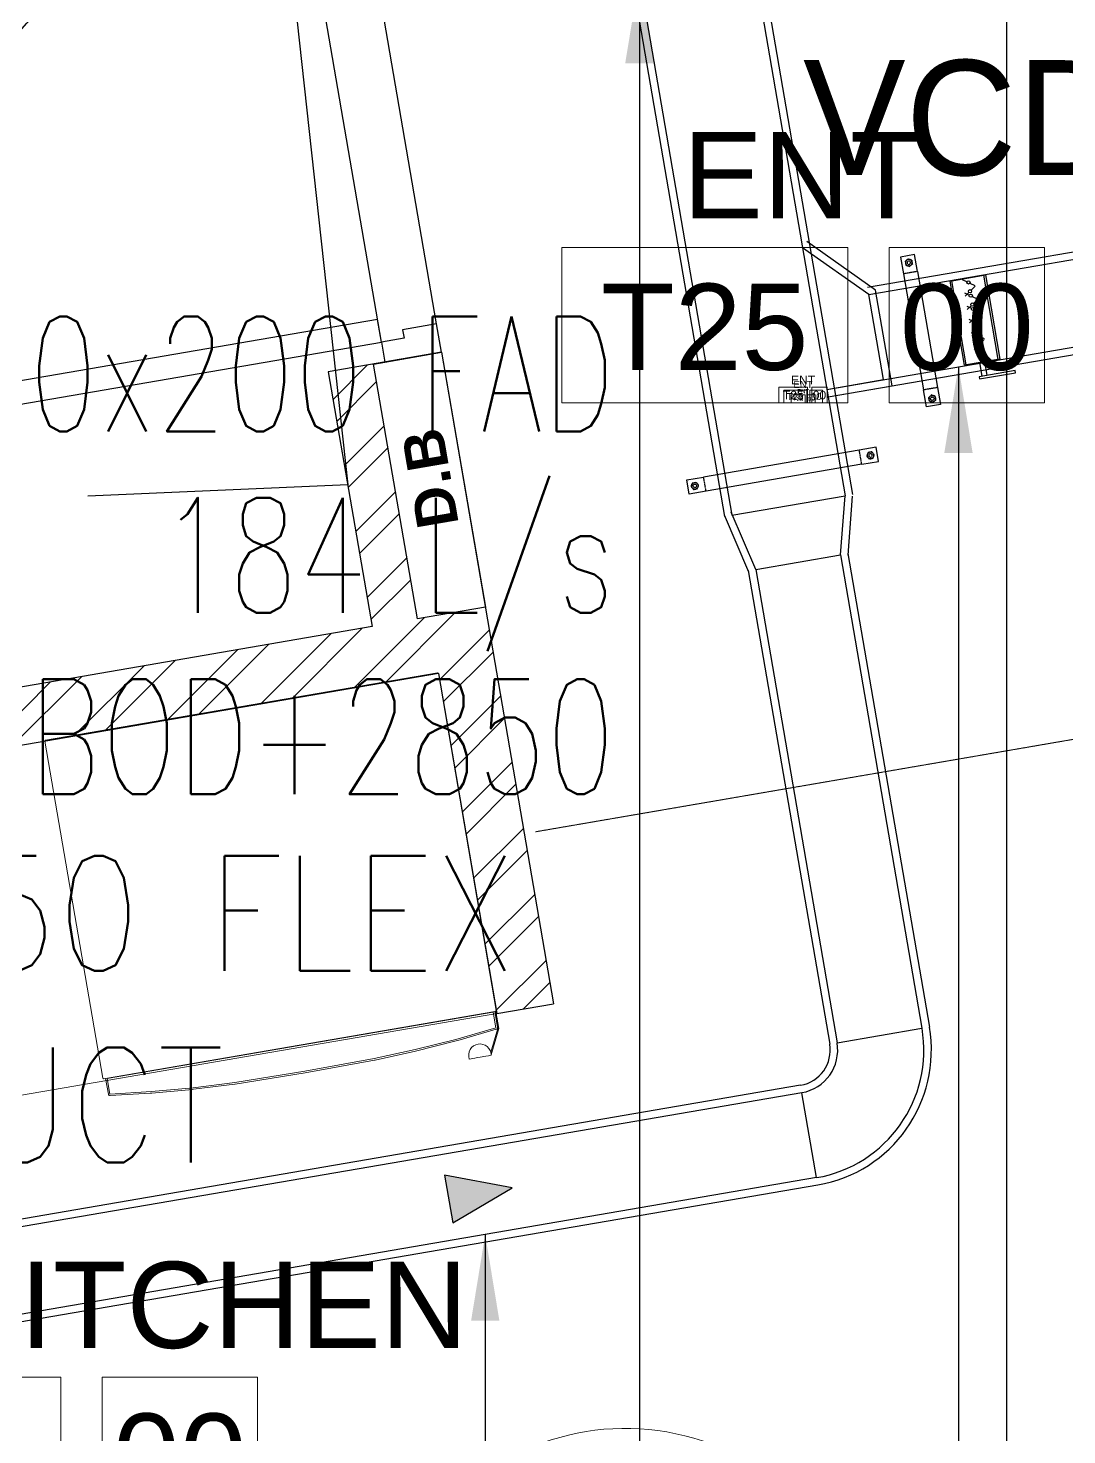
# Model space of a CAD drawing. Header units: millimetres. Extents: x -9226 to 166212, y -13 to 97274.
# Drawn here: x 20418 to 22225, y 16048 to 18496 of the extents above; entities that cross this region are included whole.
import ezdxf
from ezdxf.enums import TextEntityAlignment as Align

# ---------------------------------------------------------------- set-up
doc = ezdxf.new("R2010")
doc.units = ezdxf.units.MM
for name, pattern in [('23491-GN-XR-PLOT LIMIT$0$DASHED', [0.75, 0.5, -0.25]), ('23491-GN-XR-PLOT LIMIT$0$PHANTOM2', [1.25, 0.625, -0.125, 0.125, -0.125, 0.125, -0.125]), ('23491-XR-AR-2ND FLOOR PLAN$0$23491-XR-AR-TYP-FLOOR$0$HIDDEN', [9.525, 6.35, -3.175]), ('HIDDEN', [9.525, 6.35, -3.175])]:
    doc.linetypes.add(name, pattern=pattern)
doc.layers.get('0').update_dxf_attribs({"color": 8})
for name, color, linetype in [('-EAD', 30, 'Continuous'), ('-TEXT', 7, 'Continuous'), ('0-AC TEXT', 7, 'Continuous'), ('1.INS', 8, 'Continuous'), ('1.support 2', 7, 'Continuous'), ('23491-GN-XR-PLOT LIMIT$0$ARCADE', 8, 'Continuous'), ('23491-GN-XR-PLOT LIMIT$0$BUILDING', 8, 'Continuous'), ('23491-GN-XR-PLOT LIMIT$0$PODIUM', 8, 'Continuous'), ('23491-GN-XR-PLOT LIMIT$0$RETAIL', 8, 'Continuous'), ('23491-XR-AR-2ND FLOOR PLAN$0$23491-XR-AR-2ND FLOOR PLAN$0$23491-XR-AR-TYP-FLOOR$0$LLL', 8, 'Continuous'), ('EAD', 30, 'Continuous'), ('ETA-AC-SUPPORT', 25, 'Continuous'), ('FAD', 3, 'Continuous'), ('IZ-AC-VCD', 4, 'Continuous'), ('VCD SHE', 7, 'Continuous')]:
    doc.layers.add(name, color=color, linetype=linetype)
for name, color, linetype, lineweight in [('1.XREF', 8, 'Continuous', 9), ('23491-GN-XR-PLOT LIMIT$0$G-ANNO-TTLB', 8, 'Continuous', 5), ('23491-XR-AR-2ND FLOOR PLAN$0$23491-XR-AR-2ND FLOOR PLAN$0$23491-XR-AR-TYP-FLOOR$0$A-ANNO-TEXT @ 50', 8, 'Continuous', 25), ('23491-XR-AR-2ND FLOOR PLAN$0$23491-XR-AR-2ND FLOOR PLAN$0$23491-XR-AR-TYP-FLOOR$0$A-EQUP-KITN-PLAN', 8, 'Continuous', 9), ('23491-XR-AR-2ND FLOOR PLAN$0$23491-XR-AR-2ND FLOOR PLAN$0$23491-XR-AR-TYP-FLOOR$0$A-Glaz-Sill', 8, 'Continuous', 5), ('23491-XR-AR-2ND FLOOR PLAN$0$23491-XR-AR-2ND FLOOR PLAN$0$23491-XR-AR-TYP-FLOOR$0$Zone-6_30May22$0$TYP$0$2B+G+19+R Typical Floor$0$A-DOOR', 8, 'Continuous', 25), ('23491-XR-AR-2ND FLOOR PLAN$0$23491-XR-AR-2ND FLOOR PLAN$0$A-WALL', 8, 'Continuous', 30), ('23491-XR-AR-2ND FLOOR PLAN$0$23491-XR-AR-TYP-FLOOR$0$A-FLOR-OVHD', 8, '23491-XR-AR-2ND FLOOR PLAN$0$23491-XR-AR-TYP-FLOOR$0$HIDDEN', 15), ('23491-XR-AR-2ND FLOOR PLAN$0$23491-XR-AR-TYP-FLOOR$0$A-FURN-FREE-PLAN', 8, 'Continuous', 5), ('23491-XR-AR-2ND FLOOR PLAN$0$23491-XR-AR-TYP-FLOOR$0$A-WALL-PATT', 8, 'Continuous', 5), ('23491-XR-AR-2ND FLOOR PLAN$0$A-FLOR-IDEN', 8, 'Continuous', 9), ('23491-XR-AR-2ND FLOOR PLAN$0$A-FLOR-IDEN @ 10', 8, 'Continuous', 9), ('23491-XR-AR-2ND FLOOR PLAN$0$A-FLOR-IDEN @ 100', 8, 'Continuous', 9), ('23491-XR-AR-2ND FLOOR PLAN$0$A-FLOR-IDEN @ 5', 8, 'Continuous', 9), ('23491-XR-AR-2ND FLOOR PLAN$0$A-FLOR-IDEN @ 8', 8, 'Continuous', 9), ('23491-XR-AR-2ND FLOOR PLAN$0$A-WALL-CAVI', 8, 'Continuous', 15), ('A-ANNO-DIMS', 8, 'Continuous', 9)]:
    doc.layers.add(name, color=color, linetype=linetype, lineweight=lineweight)
doc.styles.add('23491-XR-AR-2ND FLOOR PLAN$0$23491-XR-AR-2ND FLOOR PLAN$0$23491-XR-AR-TYP-FLOOR$0$SDC-TEXT', font='arial.ttf')
doc.styles.add('23491-XR-AR-2ND FLOOR PLAN$0$SDC-TEXT_4_2', font='arial.ttf')
doc.styles.add('JSE', font='romans.shx', dxfattribs={"width": 0.85})
doc.styles.add('ROMANS', font='isocp.shx', dxfattribs={"width": 0.8})
doc.styles.add('ROMANS100', font='romans.shx', dxfattribs={"width": 0.7, "height": 100})
doc.styles.add('SDC-TEXT-ARB', font='sdc-arb.shx', dxfattribs={"height": 0.5})
doc.dimstyles.new('JSE', dxfattribs={"dimtxt": 50, "dimasz": 150, "dimexe": 0.18, "dimexo": 0.0625, "dimgap": 50, "dimtad": 0, "dimdec": 0, "dimrnd": 5, "dimzin": 0, "dimdsep": 46, "dimtxsty": 'ROMANS', "dimcen": 0.09, "dimclrd": 7, "dimclre": 7, "dimclrt": 7, "dimadec": 0, "dimazin": 0, "dimtfac": 1, "dimtdec": 0, "dimtofl": 0, "dimtmove": 0, "dimatfit": 3, "dimfxl": 1, "dimtolj": 1, "dimtzin": 0, "dimarcsym": 1})

# ---------------------------------------------------------------- blocks, each defined once
blk = doc.blocks.new('23491-XR-AR-2ND FLOOR PLAN$0$23491-XR-AR-TYP-FLOOR$0$DI1')
at = {"color": 8}
for p, q in [((504.6011, 49.2146), (504.582, 49.2425)), ((505.0408, 49.2146), (505.0599, 49.2425)), ((504.9463, 49.1977), (504.6956, 49.1977)), ((504.5844, 48.9881), (504.5946, 49.105)), ((505.0575, 48.9881), (505.0473, 49.105)), ((504.1971, 48.8747), (504.1691, 48.8938)), ((504.4235, 48.8914), (504.3066, 48.8813)), ((505.2184, 48.8914), (505.3353, 48.8813)), ((505.4448, 48.8747), (505.4727, 48.8938)), ((504.214, 48.7802), (504.214, 48.5296)), ((505.4279, 48.7802), (505.4279, 48.5296)), ((504.1971, 48.4351), (504.1691, 48.416)), ((504.4235, 48.4183), (504.3066, 48.4285)), ((505.2184, 48.4183), (505.3353, 48.4285)), ((505.4448, 48.4351), (505.4727, 48.416)), ((504.1971, 48.2938), (504.1691, 48.3129)), ((504.4235, 48.3106), (504.3066, 48.3004)), ((505.2184, 48.3106), (505.3353, 48.3004)), ((505.4448, 48.2938), (505.4727, 48.3129)), ((504.214, 48.1994), (504.214, 47.9487)), ((505.4279, 48.1994), (505.4279, 47.9487)), ((504.1971, 47.8542), (504.1691, 47.8351)), ((505.4448, 47.8542), (505.4727, 47.8351)), ((504.4235, 47.8375), (504.3066, 47.8476)), ((505.2184, 47.8375), (505.3353, 47.8476)), ((504.5844, 47.7649), (504.5946, 47.648)), ((505.0575, 47.7649), (505.0473, 47.648)), ((504.6011, 47.5385), (504.582, 47.5106)), ((504.9463, 47.5554), (504.6956, 47.5554)), ((505.0408, 47.5385), (505.0599, 47.5106))]:
    blk.add_line(p, q, dxfattribs=at)
for points in [[(505.2184, 48.9881), (505.2184, 47.7649), (504.4235, 47.7649), (504.4235, 48.9881)], [(505.1684, 48.9382), (505.1684, 47.8149), (504.4735, 47.8149), (504.4735, 48.9382)]]:
    blk.add_lwpolyline(points, close=True, dxfattribs=at)
for centre, radius, start, end in [((504.8209, 48.8933), 0.4231, 55.6197, 124.3803), ((504.8209, 48.8933), 0.3893, 55.6197, 124.3803), ((504.6956, 49.0962), 0.1015, 90, 175.0303), ((504.9463, 49.0962), 0.1015, 4.9697, 90), ((504.5183, 48.6549), 0.4231, 145.6197, 214.3803), ((504.3154, 48.7802), 0.1015, 94.9697, 180), ((505.3265, 48.7802), 0.1015, 0, 85.0303), ((505.1236, 48.6549), 0.4231, 325.6197, 34.3803), ((504.5183, 48.6549), 0.3893, 145.6197, 214.3803), ((505.1236, 48.6549), 0.3893, 325.6197, 34.3803), ((504.3154, 48.5296), 0.1015, 180, 265.0303), ((505.3265, 48.5296), 0.1015, 274.9697, 0), ((504.5183, 48.074), 0.4231, 145.6197, 214.3803), ((504.5183, 48.074), 0.3893, 145.6197, 214.3803), ((504.3154, 48.1994), 0.1015, 94.9697, 180), ((505.3265, 48.1994), 0.1015, 0, 85.0303), ((505.1236, 48.074), 0.3893, 325.6197, 34.3803), ((505.1236, 48.074), 0.4231, 325.6197, 34.3803), ((504.3154, 47.9487), 0.1015, 180, 265.0303), ((505.3265, 47.9487), 0.1015, 274.9697, 0), ((504.6956, 47.6568), 0.1015, 184.9697, 270), ((504.9463, 47.6568), 0.1015, 270, 355.0303), ((504.8209, 47.8597), 0.3893, 235.6197, 304.3803), ((504.8209, 47.8597), 0.4231, 235.6197, 304.3803)]:
    blk.add_arc(centre, radius, start, end, dxfattribs=at)
blk = doc.blocks.new('*U507')
at = {"color": 8, "linetype": 'ByBlock'}
for points in [[(1.3, 0), (-7, 0), (-7, 4.5), (1.3, 4.5)], [(2.5, 0), (7, 0), (7, 4.5), (2.5, 4.5)]]:
    blk.add_lwpolyline(points, close=True, dxfattribs=at)
at = {"color": 8, "linetype": 'ByBlock', "style": '23491-XR-AR-2ND FLOOR PLAN$0$SDC-TEXT_4_2'}
for tag, p in [('ROOM-NAME-2', (0, 9.95)), ('ROOM-NAME-1', (0, 6.6)), ('ROOM-NO.', (-2.85, 2.2)), ('ROOM-FINISH', (4.75, 2.2))]:
    blk.add_attdef(tag, text='', height=2.5, dxfattribs=at).set_placement(p, align=Align.MIDDLE_CENTER)
blk = doc.blocks.new('*U727')
at = {"layer": '23491-XR-AR-2ND FLOOR PLAN$0$A-FLOR-IDEN @ 10', "color": 8}
ref = blk.add_blockref('*U507', (21766.3, 17844.3), dxfattribs=dict(at, xscale=5.999999999999999, yscale=5.999999999999999, zscale=5.999999999999999))
ref.add_attrib('ROOM-NO.', 'T25', dxfattribs={"layer": '0', "color": 0, "linetype": 'ByBlock', "height": 15, "style": '23491-XR-AR-2ND FLOOR PLAN$0$SDC-TEXT_4_2'}).set_placement((21749.2, 17857.5), align=Align.MIDDLE_CENTER)
ref.add_attrib('ROOM-FINISH', '00', dxfattribs={"layer": '0', "color": 0, "linetype": 'ByBlock', "height": 15, "style": '23491-XR-AR-2ND FLOOR PLAN$0$SDC-TEXT_4_2'}).set_placement((21794.8, 17857.5), align=Align.MIDDLE_CENTER)
ref.add_attrib('ROOM-NAME-1', 'ENT', dxfattribs={"layer": '0', "color": 0, "linetype": 'ByBlock', "height": 15, "style": '23491-XR-AR-2ND FLOOR PLAN$0$SDC-TEXT_4_2'}).set_placement((21766.3, 17883.9), align=Align.MIDDLE_CENTER)
at = {"layer": '23491-XR-AR-2ND FLOOR PLAN$0$A-FLOR-IDEN @ 100', "color": 8}
ref = blk.add_blockref('*U507', (21766.3, 17844.3), dxfattribs=dict(at, xscale=60, yscale=60, zscale=60))
ref.add_attrib('ROOM-NO.', 'T25', dxfattribs={"layer": '0', "color": 0, "linetype": 'ByBlock', "height": 150, "style": '23491-XR-AR-2ND FLOOR PLAN$0$SDC-TEXT_4_2'}).set_placement((21595.3, 17976.3), align=Align.MIDDLE_CENTER)
ref.add_attrib('ROOM-FINISH', '00', dxfattribs={"layer": '0', "color": 0, "linetype": 'ByBlock', "height": 150, "style": '23491-XR-AR-2ND FLOOR PLAN$0$SDC-TEXT_4_2'}).set_placement((22051.3, 17976.3), align=Align.MIDDLE_CENTER)
ref.add_attrib('ROOM-NAME-1', 'ENT', dxfattribs={"layer": '0', "color": 0, "linetype": 'ByBlock', "height": 150, "style": '23491-XR-AR-2ND FLOOR PLAN$0$SDC-TEXT_4_2'}).set_placement((21766.3, 18240.3), align=Align.MIDDLE_CENTER)
at = {"layer": '23491-XR-AR-2ND FLOOR PLAN$0$A-FLOR-IDEN @ 5', "color": 8}
ref = blk.add_blockref('*U507', (21766.3, 17844.3), dxfattribs=dict(at, xscale=3, yscale=3, zscale=3))
ref.add_attrib('ROOM-NO.', 'T25', dxfattribs={"layer": '0', "color": 0, "linetype": 'ByBlock', "height": 7.5, "style": '23491-XR-AR-2ND FLOOR PLAN$0$SDC-TEXT_4_2'}).set_placement((21757.8, 17850.9), align=Align.MIDDLE_CENTER)
ref.add_attrib('ROOM-FINISH', '00', dxfattribs={"layer": '0', "color": 0, "linetype": 'ByBlock', "height": 7.5, "style": '23491-XR-AR-2ND FLOOR PLAN$0$SDC-TEXT_4_2'}).set_placement((21780.6, 17850.9), align=Align.MIDDLE_CENTER)
ref.add_attrib('ROOM-NAME-1', 'ENT', dxfattribs={"layer": '0', "color": 0, "linetype": 'ByBlock', "height": 7.5, "style": '23491-XR-AR-2ND FLOOR PLAN$0$SDC-TEXT_4_2'}).set_placement((21766.3, 17864.1), align=Align.MIDDLE_CENTER)
at = {"layer": '23491-XR-AR-2ND FLOOR PLAN$0$A-FLOR-IDEN @ 8', "color": 8}
ref = blk.add_blockref('*U507', (21766.3, 17844.3), dxfattribs=dict(at, xscale=4.8, yscale=4.8, zscale=4.8))
ref.add_attrib('ROOM-NO.', 'T25', dxfattribs={"layer": '0', "color": 0, "linetype": 'ByBlock', "height": 12, "style": '23491-XR-AR-2ND FLOOR PLAN$0$SDC-TEXT_4_2'}).set_placement((21752.6, 17854.9), align=Align.MIDDLE_CENTER)
ref.add_attrib('ROOM-FINISH', '00', dxfattribs={"layer": '0', "color": 0, "linetype": 'ByBlock', "height": 12, "style": '23491-XR-AR-2ND FLOOR PLAN$0$SDC-TEXT_4_2'}).set_placement((21789.1, 17854.9), align=Align.MIDDLE_CENTER)
ref.add_attrib('ROOM-NAME-1', 'ENT', dxfattribs={"layer": '0', "color": 0, "linetype": 'ByBlock', "height": 12, "style": '23491-XR-AR-2ND FLOOR PLAN$0$SDC-TEXT_4_2'}).set_placement((21766.3, 17876), align=Align.MIDDLE_CENTER)
blk = doc.blocks.new('*U728')
at = {"layer": '23491-XR-AR-2ND FLOOR PLAN$0$A-FLOR-IDEN @ 10', "color": 8}
ref = blk.add_blockref('*U507', (20396.8, 15878.5), dxfattribs=dict(at, xscale=5.999999999999999, yscale=5.999999999999999, zscale=5.999999999999999))
ref.add_attrib('ROOM-NO.', 'T26', dxfattribs={"layer": '0', "color": 0, "linetype": 'ByBlock', "height": 15, "style": '23491-XR-AR-2ND FLOOR PLAN$0$SDC-TEXT_4_2'}).set_placement((20379.7, 15891.7), align=Align.MIDDLE_CENTER)
ref.add_attrib('ROOM-FINISH', '00', dxfattribs={"layer": '0', "color": 0, "linetype": 'ByBlock', "height": 15, "style": '23491-XR-AR-2ND FLOOR PLAN$0$SDC-TEXT_4_2'}).set_placement((20425.3, 15891.7), align=Align.MIDDLE_CENTER)
ref.add_attrib('ROOM-NAME-1', 'OPEN KITCHEN', dxfattribs={"layer": '0', "color": 0, "linetype": 'ByBlock', "height": 15, "style": '23491-XR-AR-2ND FLOOR PLAN$0$SDC-TEXT_4_2'}).set_placement((20396.8, 15918.1), align=Align.MIDDLE_CENTER)
at = {"layer": '23491-XR-AR-2ND FLOOR PLAN$0$A-FLOR-IDEN @ 100', "color": 8}
ref = blk.add_blockref('*U507', (20396.8, 15878.5), dxfattribs=dict(at, xscale=60, yscale=60, zscale=60))
ref.add_attrib('ROOM-NO.', 'T26', dxfattribs={"layer": '0', "color": 0, "linetype": 'ByBlock', "height": 150, "style": '23491-XR-AR-2ND FLOOR PLAN$0$SDC-TEXT_4_2'}).set_placement((20225.8, 16010.5), align=Align.MIDDLE_CENTER)
ref.add_attrib('ROOM-FINISH', '00', dxfattribs={"layer": '0', "color": 0, "linetype": 'ByBlock', "height": 150, "style": '23491-XR-AR-2ND FLOOR PLAN$0$SDC-TEXT_4_2'}).set_placement((20681.8, 16010.5), align=Align.MIDDLE_CENTER)
ref.add_attrib('ROOM-NAME-1', 'OPEN KITCHEN', dxfattribs={"layer": '0', "color": 0, "linetype": 'ByBlock', "height": 150, "style": '23491-XR-AR-2ND FLOOR PLAN$0$SDC-TEXT_4_2'}).set_placement((20396.8, 16274.5), align=Align.MIDDLE_CENTER)
at = {"layer": '23491-XR-AR-2ND FLOOR PLAN$0$A-FLOR-IDEN @ 5', "color": 8}
ref = blk.add_blockref('*U507', (20396.8, 15878.5), dxfattribs=dict(at, xscale=3, yscale=3, zscale=3))
ref.add_attrib('ROOM-NO.', 'T26', dxfattribs={"layer": '0', "color": 0, "linetype": 'ByBlock', "height": 7.5, "style": '23491-XR-AR-2ND FLOOR PLAN$0$SDC-TEXT_4_2'}).set_placement((20388.2, 15885.1), align=Align.MIDDLE_CENTER)
ref.add_attrib('ROOM-FINISH', '00', dxfattribs={"layer": '0', "color": 0, "linetype": 'ByBlock', "height": 7.5, "style": '23491-XR-AR-2ND FLOOR PLAN$0$SDC-TEXT_4_2'}).set_placement((20411, 15885.1), align=Align.MIDDLE_CENTER)
ref.add_attrib('ROOM-NAME-1', 'OPEN KITCHEN', dxfattribs={"layer": '0', "color": 0, "linetype": 'ByBlock', "height": 7.5, "style": '23491-XR-AR-2ND FLOOR PLAN$0$SDC-TEXT_4_2'}).set_placement((20396.8, 15898.3), align=Align.MIDDLE_CENTER)
at = {"layer": '23491-XR-AR-2ND FLOOR PLAN$0$A-FLOR-IDEN @ 8', "color": 8}
ref = blk.add_blockref('*U507', (20396.8, 15878.5), dxfattribs=dict(at, xscale=4.8, yscale=4.8, zscale=4.8))
ref.add_attrib('ROOM-NO.', 'T26', dxfattribs={"layer": '0', "color": 0, "linetype": 'ByBlock', "height": 12, "style": '23491-XR-AR-2ND FLOOR PLAN$0$SDC-TEXT_4_2'}).set_placement((20383.1, 15889), align=Align.MIDDLE_CENTER)
ref.add_attrib('ROOM-FINISH', '00', dxfattribs={"layer": '0', "color": 0, "linetype": 'ByBlock', "height": 12, "style": '23491-XR-AR-2ND FLOOR PLAN$0$SDC-TEXT_4_2'}).set_placement((20419.6, 15889), align=Align.MIDDLE_CENTER)
ref.add_attrib('ROOM-NAME-1', 'OPEN KITCHEN', dxfattribs={"layer": '0', "color": 0, "linetype": 'ByBlock', "height": 12, "style": '23491-XR-AR-2ND FLOOR PLAN$0$SDC-TEXT_4_2'}).set_placement((20396.8, 15910.1), align=Align.MIDDLE_CENTER)
blk = doc.blocks.new('23491-GN-XR-PLOT LIMIT')
at = {"layer": '23491-GN-XR-PLOT LIMIT$0$ARCADE', "color": 8}
blk.add_lwpolyline([(48271.7, 23525.6, 0.000496), (5000, 16088.4), (5000, 11014.2, -0.000526), (50902.2, 18902.5), (55000, 23715.1), (55000, 82243.6), (50763.6, 86480), (9264.6, 86480), (5000, 82215.4), (5000, 81480), (48692.6, 81480), (50500, 80172.6), (50500, 25555.4)], format="xyb", close=True, dxfattribs=at)
at = {"layer": '23491-GN-XR-PLOT LIMIT$0$BUILDING', "color": 8, "linetype": '23491-GN-XR-PLOT LIMIT$0$DASHED', "ltscale": 15, "flags": 128}
blk.add_lwpolyline([(48692.6, 81480), (11335.6, 81480), (10000, 80144.4), (10000, 6804.2, -0.000414), (46066.1, 13003.5), (50500, 17623.6), (50500, 80172.6)], format="xyb", close=True, dxfattribs=at)
at = {"layer": '23491-GN-XR-PLOT LIMIT$0$G-ANNO-TTLB', "color": 8, "linetype": '23491-GN-XR-PLOT LIMIT$0$PHANTOM2', "ltscale": 25, "const_width": 25, "flags": 128}
blk.add_lwpolyline([(60000, 91480), (0, 91480), (0, 0, -0.000688), (60000, 10310)], format="xyb", close=True, dxfattribs=at)
at = {"layer": '23491-GN-XR-PLOT LIMIT$0$PODIUM', "color": 8, "linetype": '23491-GN-XR-PLOT LIMIT$0$DASHED', "ltscale": 15, "flags": 128}
blk.add_lwpolyline([(5000, 82215.4), (5000, 11014.2, -0.000526), (50902.2, 18902.5), (55000, 23715.1), (55000, 82243.6), (50763.6, 86480), (9264.6, 86480)], format="xyb", close=True, dxfattribs=at)
blk.add_lwpolyline([(5000, 82215.4), (5000, 11014.2, -0.000526), (50902.2, 18902.5), (55000, 23715.1), (55000, 82243.6), (50763.6, 86480), (9264.6, 86480)], format="xyb", close=True, dxfattribs=at)
at = {"layer": '23491-GN-XR-PLOT LIMIT$0$RETAIL', "color": 8}
blk.add_lwpolyline([(48271.7, 23525.6), (50500, 25555.4), (50500, 80172.6), (48692.6, 81480), (5000, 81480), (5000, 71480), (40000, 71480), (40000, 32256.2, 0.000401), (5000, 26236.7), (5000, 16088.4, -0.000496)], format="xyb", close=True, dxfattribs=at)
blk = doc.blocks.new('23491-XR-AR-2ND FLOOR PLAN$0$23491-XR-AR-2ND FLOOR PLAN$0$23491-XR-AR-TYP-FLOOR$0$Zone-6_30May22$0$A$C46154010')
at = {"color": 8}
for p, q in [((0.2868, 0.6717), (0.2865, 0.6673)), ((0.2865, 0.6673), (0.2872, 0.6632)), ((0.2965, 0.6717), (0.2868, 0.6717)), ((0.2872, 0.6632), (0.2888, 0.6592)), ((0.3013, 0.6717), (0.2965, 0.6717)), ((0.3062, 0.6717), (0.3013, 0.6717)), ((0.3159, 0.6717), (0.3062, 0.6717)), ((0.3208, 0.6717), (0.3159, 0.6717)), ((0.3256, 0.6717), (0.3208, 0.6717)), ((0.3236, 0.6592), (0.3252, 0.6632)), ((0.3252, 0.6632), (0.3258, 0.6662)), ((0.3258, 0.6707), (0.3256, 0.6717)), ((0.3465, 0.6283), (0.3258, 0.6707)), ((0.3258, 0.6707), (0.3258, 0.6662)), ((0.3258, 0.6662), (0.3258, 0.6707)), ((0.3258, 0.6662), (0.3445, 0.6278)), ((-0.2677, 0.6366), (-0.2704, 0.6363)), ((-0.1968, 0.6422), (-0.2677, 0.6366)), ((-0.2677, 0.634), (-0.195, 0.6395)), ((-0.195, 0.6395), (-0.2677, 0.634)), ((-0.195, 0.6423), (-0.1968, 0.6422)), ((-0.1229, 0.6457), (-0.195, 0.6423)), ((-0.195, 0.6395), (-0.1221, 0.6428)), ((-0.1221, 0.6428), (-0.195, 0.6395)), ((-0.1221, 0.6458), (-0.1229, 0.6457)), ((0.001, 0.6469), (-0.1221, 0.6458)), ((-0.1221, 0.6428), (0.0009, 0.6439)), ((0.0009, 0.6439), (-0.1221, 0.6428)), ((0.0009, 0.6439), (0.1239, 0.6428)), ((0.1239, 0.6428), (0.0009, 0.6439)), ((0.1239, 0.6458), (0.001, 0.6469)), ((0.125, 0.6457), (0.1239, 0.6458)), ((0.1239, 0.6428), (0.1967, 0.6395)), ((0.1967, 0.6395), (0.1239, 0.6428)), ((0.1969, 0.6423), (0.125, 0.6457)), ((0.1967, 0.6395), (0.2694, 0.634)), ((0.2694, 0.634), (0.1967, 0.6395)), ((0.2695, 0.6366), (0.1969, 0.6423)), ((0.2724, 0.6363), (0.2695, 0.6366)), ((0.2888, 0.6592), (0.2911, 0.6557)), ((0.2911, 0.6557), (0.2942, 0.6528)), ((0.2942, 0.6528), (0.2979, 0.6505)), ((0.2979, 0.6505), (0.302, 0.6491)), ((0.302, 0.6491), (0.3062, 0.6487)), ((0.3062, 0.6487), (0.3104, 0.6491)), ((0.3104, 0.6491), (0.3145, 0.6505)), ((0.3145, 0.6505), (0.3182, 0.6528)), ((0.3182, 0.6528), (0.3213, 0.6557)), ((0.3213, 0.6557), (0.3236, 0.6592)), ((-0.3425, 0.6267), (-0.3426, 0.6256)), ((-0.3426, 0.6256), (-0.3426, 0.5977)), ((-0.3419, 0.6276), (-0.3425, 0.6267)), ((-0.341, 0.6283), (-0.3419, 0.6276)), ((-0.34, 0.6286), (-0.341, 0.6283)), ((-0.3401, 0.6262), (-0.2677, 0.634)), ((-0.2677, 0.634), (-0.3401, 0.6262)), ((-0.3401, 0.5982), (-0.3401, 0.6262)), ((-0.3401, 0.6262), (-0.3401, 0.5982)), ((-0.2704, 0.6363), (-0.34, 0.6286)), ((0.2694, 0.634), (0.3417, 0.6263)), ((0.3417, 0.6263), (0.2694, 0.634)), ((0.3419, 0.6286), (0.2724, 0.6363)), ((0.3417, 0.6263), (0.3417, 0.5982)), ((0.3417, 0.5982), (0.3417, 0.6263)), ((0.3429, 0.6283), (0.3419, 0.6286)), ((0.3438, 0.6276), (0.3429, 0.6283)), ((0.3443, 0.6267), (0.3438, 0.6276)), ((0.3445, 0.6256), (0.3443, 0.6267)), ((0.3445, 0.6278), (0.3445, 0.5979)), ((0.3445, 0.5977), (0.3445, 0.6256)), ((0.3464, 0.5979), (0.3465, 0.6283)), ((-0.346, 0.5977), (-0.3475, 0.5962)), ((-0.3475, 0.5962), (-0.3475, 0.0015)), ((0.346, 0.5977), (-0.346, 0.5977)), ((-0.3426, 0.5977), (0.3445, 0.5977)), ((0.3417, 0.5982), (-0.3401, 0.5982)), ((-0.3401, 0.5982), (0.3417, 0.5982)), ((0.3445, 0.5979), (0.3464, 0.5979)), ((0.3475, 0.5962), (0.346, 0.5977)), ((0.3475, 0.0015), (0.3475, 0.5962)), ((-0.3475, 0.0015), (-0.346, 0)), ((-0.346, 0), (0.346, 0)), ((0.346, 0), (0.3475, 0.0015))]:
    blk.add_line(p, q, dxfattribs=at)
blk = doc.blocks.new('*U513')
at = {"layer": '23491-XR-AR-2ND FLOOR PLAN$0$23491-XR-AR-2ND FLOOR PLAN$0$23491-XR-AR-TYP-FLOOR$0$Zone-6_30May22$0$TYP$0$2B+G+19+R Typical Floor$0$A-DOOR', "color": 8}
for p, q in [((0.865, 0), (0.035, 0)), ((0.85, -0.1), (0.05, -0.1))]:
    blk.add_line(p, q, dxfattribs=at)
blk.add_lwpolyline([(0.825, 0), (0.825, 0.829), (0.865, 0.829), (0.865, 0)], close=True, dxfattribs=at)
for points in [[(0.035, 0), (0, 0), (0, -0.1), (0.05, -0.1), (0.05, -0.04), (0.035, -0.04), (0.035, 0)], [(0.865, 0), (0.9, 0), (0.9, -0.1), (0.85, -0.1), (0.85, -0.04), (0.865, -0.04), (0.865, 0)]]:
    blk.add_lwpolyline(points, dxfattribs=at)
blk.add_arc((0.865, 0), 0.83, 92.7623, 180, dxfattribs=at)
blk = doc.blocks.new('23491-XR-AR-2ND FLOOR PLAN$0$23491-XR-AR-2ND FLOOR PLAN$0$23491-XR-AR-TYP-FLOOR$0$onu')
at = {"layer": '23491-XR-AR-2ND FLOOR PLAN$0$23491-XR-AR-2ND FLOOR PLAN$0$23491-XR-AR-TYP-FLOOR$0$LLL', "color": 8}
blk.add_lwpolyline([(30, 60), (30, 510), (150, 510), (150, 60)], close=True, dxfattribs=at)
at = {"layer": '23491-XR-AR-2ND FLOOR PLAN$0$23491-XR-AR-2ND FLOOR PLAN$0$23491-XR-AR-TYP-FLOOR$0$A-ANNO-TEXT @ 50', "color": 8, "insert": (129.2, 210.5), "char_height": 72, "width": 1966.959, "attachment_point": 7, "rotation": 90, "style": '23491-XR-AR-2ND FLOOR PLAN$0$23491-XR-AR-2ND FLOOR PLAN$0$23491-XR-AR-TYP-FLOOR$0$SDC-TEXT'}
blk.add_mtext('{\\fArial|b1|i0|c0|p34;D.B}', dxfattribs=at)
blk = doc.blocks.new('23491-XR-AR-2ND FLOOR PLAN')
at = {"layer": '23491-XR-AR-2ND FLOOR PLAN$0$23491-XR-AR-TYP-FLOOR$0$A-WALL-PATT'}
h = blk.add_hatch(dxfattribs=at)
h.set_pattern_fill('ANSI32', color=8, scale=10)
h.paths.add_polyline_path([(18772.2, 16460.3), (18738.4, 16657.4), (19034, 16708.2), (18983.2, 17003.9), (19248.2, 17049.4), (19332.9, 16556.6)])
h.paths.add_polyline_path([(18884.7, 16986.9), (18918.5, 16789.8), (18721.4, 16755.9), (18687.6, 16953)])
h.paths.add_polyline_path([(20984.7, 18819), (20967.8, 18917.6), (20849.5, 18897.3), (20747.9, 19488.6), (20866.2, 19508.9), (20840.8, 19656.8), (20959, 19677.1), (20925.2, 19874.2), (19249.7, 19586.3), (19203.1, 19857.3), (19006.1, 19823.4), (19052.5, 19553), (18067.1, 19383.1), (18968.7, 14136), (19165.8, 14169.9), (18789.2, 16361.7), (19448.4, 16475), (19346.8, 17066.3), (21131.7, 17373), (21233.4, 16781.7), (21331.9, 16798.6), (21213.4, 17488.5), (21095.1, 17468.2), (21018.7, 17911.6), (20940, 17898.1), (21016.3, 17454.7), (18670.6, 17051.6), (18298.1, 19219.8), (20643.7, 19622.9), (20787.6, 18785.2)])
at = {"layer": '23491-XR-AR-2ND FLOOR PLAN$0$23491-XR-AR-2ND FLOOR PLAN$0$23491-XR-AR-TYP-FLOOR$0$A-EQUP-KITN-PLAN', "color": 8}
blk.add_line((21233.4, 16781.7, 0), (19380.5, 16463.3, 0), dxfattribs=at)
at = {"layer": '23491-XR-AR-2ND FLOOR PLAN$0$23491-XR-AR-2ND FLOOR PLAN$0$A-WALL', "color": 8}
for p, q in [((21137.2, 17932), (20940, 17898.2)), ((21137.2, 17932, 0), (21331.9, 16798.6, 0)), ((20940, 17898.2, 0), (21016.3, 17454.7, 0)), ((21016.3, 17454.7, 0), (18670.6, 17051.6, 0)), ((21131.7, 17373, 0), (19346.8, 17066.3, 0)), ((21131.7, 17373, 0), (21233.4, 16781.7, 0)), ((21233.4, 16781.7), (21331.9, 16798.6))]:
    blk.add_line(p, q, dxfattribs=at)
at = {"layer": '23491-XR-AR-2ND FLOOR PLAN$0$23491-XR-AR-TYP-FLOOR$0$A-FLOR-OVHD', "color": 8, "ltscale": 0.1}
blk.add_line((21300.8, 17097.7), (22582, 17317.9), dxfattribs=at)
at = {"layer": '23491-XR-AR-2ND FLOOR PLAN$0$23491-XR-AR-2ND FLOOR PLAN$0$23491-XR-AR-TYP-FLOOR$0$A-EQUP-KITN-PLAN', "color": 8, "extrusion": (-5.83808e-15, -1.04375e-15, -1), "xscale": 1000.000000000002, "yscale": 1000.000000000002, "zscale": -1000.000000000001, "rotation": 170.2499933602995}
blk.add_blockref('23491-XR-AR-2ND FLOOR PLAN$0$23491-XR-AR-2ND FLOOR PLAN$0$23491-XR-AR-TYP-FLOOR$0$Zone-6_30May22$0$A$C46154010', (-20789, 17315.7), dxfattribs=at)
at = {"layer": '23491-XR-AR-2ND FLOOR PLAN$0$23491-XR-AR-2ND FLOOR PLAN$0$23491-XR-AR-TYP-FLOOR$0$A-Glaz-Sill', "color": 8, "lineweight": 25, "rotation": 9.76988980129174}
blk.add_blockref('23491-XR-AR-2ND FLOOR PLAN$0$23491-XR-AR-2ND FLOOR PLAN$0$23491-XR-AR-TYP-FLOOR$0$onu', (21075.7, 17403.9, 0), dxfattribs=at)
at = {"layer": '23491-XR-AR-2ND FLOOR PLAN$0$23491-XR-AR-2ND FLOOR PLAN$0$23491-XR-AR-TYP-FLOOR$0$Zone-6_30May22$0$TYP$0$2B+G+19+R Typical Floor$0$A-DOOR', "color": 8, "xscale": -1000.000000000004, "yscale": 1000.000000000004, "zscale": 1000.000000000003, "rotation": 99.72907901304299}
blk.add_blockref('*U513', (20886.2, 18802.1), dxfattribs=at)
at = {"layer": '23491-XR-AR-2ND FLOOR PLAN$0$23491-XR-AR-TYP-FLOOR$0$A-FURN-FREE-PLAN', "color": 8, "xscale": -999.9999999999999, "yscale": 1000, "zscale": 1000, "rotation": 99.28196496268994}
blk.add_blockref('23491-XR-AR-2ND FLOOR PLAN$0$23491-XR-AR-TYP-FLOOR$0$DI1', (-12473.9, 521303), dxfattribs=at)
at = {"layer": '23491-XR-AR-2ND FLOOR PLAN$0$A-FLOR-IDEN'}
for name in ['*U727', '*U728']:
    blk.add_blockref(name, (0, 0), dxfattribs=at)
at = {"layer": '23491-XR-AR-2ND FLOOR PLAN$0$A-WALL-CAVI', "color": 8}
blk.add_blockref('23491-GN-XR-PLOT LIMIT', (0, 0), dxfattribs=at)
blk = doc.blocks.new('XREF')
at = {"layer": 'A-ANNO-DIMS', "color": 8}
blk.add_blockref('23491-XR-AR-2ND FLOOR PLAN', (0, 0), dxfattribs=at)
blk = doc.blocks.new('HVAC-VOL-SPD-S01-M-01-0400 R-01$0$HVAC-VOL-SPD-S01-M-01-0400 R-01$0$A$C2F9C6816')
blk.add_hatch(color=256).paths.add_polyline_path([(-198.8, -78.6), (-398.8, -153.6), (-198.8, -228.6)])
for p, q in [((-198.8, -78.6), (-398.8, -153.6)), ((-198.8, -228.6), (-198.8, -78.6)), ((-398.8, -153.6), (-198.8, -228.6))]:
    blk.add_line(p, q)
blk = doc.blocks.new('t')
at = {"layer": 'ETA-AC-SUPPORT', "color": 7, "linetype": 'HIDDEN', "ltscale": 0.3, "extrusion": (2.40653e-07, 5.25136e-08, 1)}
for p, q in [((4429.3, -9484.4, 0), (4379.3, -9484.4, 0)), ((4392.9, -9513, 0), (4404.3, -9506.4, 0)), ((4392.9, -9526.2, 0), (4392.9, -9513, 0)), ((4392.9, -9526.2, 0), (4404.3, -9532.9, 0)), ((4415.8, -9513, 0), (4404.3, -9506.4, 0)), ((4415.8, -9526.2, 0), (4404.3, -9532.9, 0)), ((4415.8, -9526.2, 0), (4415.8, -9513, 0))]:
    blk.add_line(p, q, dxfattribs=at)
at = {"layer": 'ETA-AC-SUPPORT', "color": 7, "linetype": 'Continuous', "ltscale": 0.3, "extrusion": (2.40653e-07, 5.25136e-08, 1), "elevation": 0}
blk.add_lwpolyline([(4429.3, -9484.4), (4429.3, -9543.9), (4379.3, -9543.9), (4379.3, -9484.4)], dxfattribs=at)
at = {"layer": 'ETA-AC-SUPPORT', "color": 7, "linetype": 'HIDDEN', "ltscale": 0.3, "extrusion": (2.40653e-07, 5.25136e-08, 1)}
for radius in [11.5, 6]:
    blk.add_circle((4404.3, -9519.6, 0), radius, dxfattribs=at)
blk = doc.blocks.new('*U549')
at = {"layer": 'ETA-AC-SUPPORT', "color": 7, "linetype": 'Continuous', "ltscale": 0.3, "extrusion": (2.40653e-07, 5.25136e-08, 1)}
for p, q in [((4404.3, -9239.6, 0), (4404.3, -9514.1, 0)), ((4429.3, -9239.6, 0), (4429.3, -9514.1, 0))]:
    blk.add_line(p, q, dxfattribs=at)
at = {"color": 7, "linetype": 'Continuous', "xscale": -0.5, "yscale": 0.5, "zscale": 0.5, "rotation": 180}
blk.add_blockref('t', (2214.7, -13981.8, 0), dxfattribs=at)
at = {"color": 7, "linetype": 'Continuous', "xscale": 0.5, "yscale": 0.5, "zscale": 0.5}
blk.add_blockref('t', (2214.7, -4771.9, 0), dxfattribs=at)
blk = doc.blocks.new('*U553')
at = {"layer": 'ETA-AC-SUPPORT', "color": 7, "linetype": 'Continuous', "ltscale": 0.3, "extrusion": (2.40653e-07, 5.25136e-08, 1)}
for p, q in [((4404.3, -9309.5, 0), (4404.3, -9514.1, 0)), ((4429.3, -9309.5, 0), (4429.3, -9514.1, 0))]:
    blk.add_line(p, q, dxfattribs=at)
at = {"color": 7, "linetype": 'Continuous', "xscale": -0.5, "yscale": 0.5, "zscale": 0.5, "rotation": 180}
blk.add_blockref('t', (2214.7, -14051.7, 0), dxfattribs=at)
at = {"color": 7, "linetype": 'Continuous', "xscale": 0.5, "yscale": 0.5, "zscale": 0.5}
blk.add_blockref('t', (2214.7, -4771.9, 0), dxfattribs=at)
blk = doc.blocks.new('*U545')
at = {"layer": 'IZ-AC-VCD', "color": 5, "extrusion": (0, 0, -1)}
for p, q in [((41.5, 367.5), (41.5, 316.7)), ((58.5, 316.7), (58.5, 367.5))]:
    blk.add_line(p, q, dxfattribs=at)
at = {"layer": 'IZ-AC-VCD', "color": 5}
for p, q in [((-10, 316.7), (-10, 0)), ((110, 316.7), (110, 0))]:
    blk.add_line(p, q, dxfattribs=at)
for points in [[(29.2, 375.9), (165.1, 375.9), (165.1, 367.5), (29.2, 367.5)], [(-16.7, 0), (116.7, 0), (116.7, 316.7), (-16.7, 316.7)]]:
    blk.add_lwpolyline(points, close=True, dxfattribs=at)
at = {"layer": 'IZ-AC-VCD', "color": 7, "extrusion": (0, 0, -1)}
for points in [[(-28.6, 264.9), (-45.1, 253.4)], [(-28.6, 214.9), (-45.1, 203.4)], [(-28.6, 201.8), (-45.1, 213.2)], [(-54.9, 246.6), (-71.4, 235.1)], [(-54.9, 220.1), (-71.4, 231.5)], [(-28.6, 164.9), (-45.1, 153.4)], [(-28.6, 151.8), (-45.1, 163.2)], [(-54.9, 196.6), (-71.4, 185.1)], [(-54.9, 170.1), (-71.4, 181.5)], [(-28.6, 114.9), (-45.1, 103.4)], [(-28.6, 101.8), (-45.1, 113.2)], [(-54.9, 146.6), (-71.4, 135.1)], [(-54.9, 120.1), (-71.4, 131.5)], [(-28.6, 64.9), (-45.1, 53.4)], [(-28.6, 51.8), (-45.1, 63.2)], [(-54.9, 96.6), (-71.4, 85.1)], [(-54.9, 70.1), (-71.4, 81.5)], [(-28.6, 1.8), (-45.1, 13.2)], [(-54.9, 46.6), (-71.4, 35.1)], [(-54.9, 20.1), (-71.4, 31.5)]]:
    blk.add_lwpolyline(points, dxfattribs=at)
for centre in [(-50, 250), (-50, 216.7), (-50, 200), (-50, 166.7), (-50, 150), (-50, 116.7), (-50, 100), (-50, 66.7), (-50, 50), (-50, 16.7)]:
    blk.add_circle(centre, 6, dxfattribs=at)

msp = doc.modelspace()

# ---------------------------------------------------------------- block references
at = {"layer": '1.XREF'}
msp.add_blockref('XREF', (0, 0), dxfattribs=at)

# ---------------------------------------------------------------- next in the draw order: linework, layer by layer
at = {"layer": '1.INS', "extrusion": (-0.000514324, -8.83852e-05, 1)}
for points, elevation in [([(21090.2, 20784), (21629.4, 17646.4)], -18.8), ([(21329.9, 20723.7), (21852.2, 17684.7)], -18.8), ([(21878.5, 18045.1), (23162.6, 18265.8)], -18.8), ([(21809.8, 17854.7), (21921.1, 17873.8), (21892.6, 18039.8), (21772.7, 18124.5)], -18.8), ([(21809.8, 17854.7), (23192.5, 18092.3)], -18.8), ([(21844.6, 17578.7), (21852.3, 17681.5)], -18.8), ([(21671.9, 17549.2), (21629.4, 17648.6)], -18.8), ([(21844.4, 17581.9), (21986.1, 16758)], -31.5), ([(21671, 17552.1), (21812.6, 16728.2)], -18.8), ([(21762, 16656.6), (20176.5, 16384.1)], -31.5), ([(21791.8, 16483.1), (20206.3, 16210.6)], -31.5)]:
    msp.add_lwpolyline(points, dxfattribs=dict(at, elevation=elevation))
for radius in [238, 62]:
    msp.add_arc((21751.5, 16717.7, -31.5), radius, 279.7509, 9.7509, dxfattribs=at)
at = {"layer": 'EAD', "extrusion": (-0.000514324, -8.83852e-05, 1)}
for points, elevation in [([(21103, 20786.2), (21642.2, 17648.6)], -18.8), ([(21317.1, 20721.5), (21839.3, 17682.5)], -18.8), ([(21880.7, 18032.3), (23164.9, 18253)], -18.8), ([(21807.5, 17867.5), (21906.1, 17884.4), (21880.7, 18032.3), (21765.2, 18113.9)], -18.8), ([(21807.5, 17867.5), (23190.3, 18105.1)], -18.8), ([(21642.2, 17648.6), (21839.3, 17682.5)], -18.8), ([(21831.6, 17579.7), (21839.3, 17682.5)], -18.8), ([(21683.8, 17554.3), (21641.4, 17653.7)], -18.8), ([(21683.8, 17554.3), (21831.6, 17579.7)], -18.8), ([(21831.6, 17579.7), (21973.2, 16755.8)], -31.5), ([(21683.8, 17554.3), (21825.4, 16730.4)], -18.8), ([(21825.4, 16730.4), (21973.2, 16755.8)], -31.5), ([(21764.2, 16643.7), (20178.7, 16371.3)], -31.5), ([(21789.6, 16495.9), (21764.2, 16643.7)], -31.5), ([(21789.6, 16495.9), (20204.1, 16223.4)], -31.5)]:
    msp.add_lwpolyline(points, dxfattribs=dict(at, elevation=elevation))
for radius in [225, 75]:
    msp.add_arc((21751.5, 16717.7, -31.5), radius, 279.7509, 9.7509, dxfattribs=at)

# ---------------------------------------------------------------- next in the draw order: block references
at = {"layer": '-EAD', "extrusion": (3.51945e-05, 4.45787e-07, 1), "xscale": 0.5613210269334036, "yscale": 0.5613210269334036, "zscale": 0.5613210269334036, "rotation": 189.9148209486973}
msp.add_blockref('HVAC-VOL-SPD-S01-M-01-0400 R-01$0$HVAC-VOL-SPD-S01-M-01-0400 R-01$0$A$C2F9C6816', (19412.7, 16334, 46640458.9), dxfattribs=at)
at = {"layer": '1.support 2', "linetype": 'ByBlock', "extrusion": (-6.40101e-06, 3.46104e-05, 1), "xscale": 1.001591528757324, "yscale": 1.001591528757324, "zscale": 1.001591528757324, "rotation": 9.823655874554753}
msp.add_blockref('*U553', (16003.3, 26503.3, 0.6), dxfattribs=at)
at = {"layer": '1.support 2', "linetype": 'ByBlock', "extrusion": (3.46104e-05, 6.40101e-06, 1), "xscale": 1.001591528757322, "yscale": 1.001591528757322, "zscale": 1.001591528757322, "rotation": 279.823655849416}
msp.add_blockref('*U549', (30230.1, 23687.4, 0.8), dxfattribs=at)
at = {"layer": 'IZ-AC-VCD', "extrusion": (-0.00048525, -8.07087e-05, 1), "xscale": -0.4695684231146253, "yscale": 0.4695684231146429, "zscale": 0.4695684231146293, "rotation": 189.7508716098337}
msp.add_blockref('*U545', (22029.7, 18057.3, -17.9), dxfattribs=at)

# ---------------------------------------------------------------- next in the draw order: texts
at = {"layer": '-TEXT', "extrusion": (3.5195e-05, 4.02055e-07, 1), "insert": (20176.4, 17055.9, -8.7), "char_height": 200, "width": 2536.527, "attachment_point": 1, "text_direction": (1, 0, -3.5e-05), "style": 'JSE'}
msp.add_mtext('150 FLEX\\PDUCT', dxfattribs=at)
at = {"layer": '0-AC TEXT', "insert": (21439.1, 17994.4, 0), "char_height": 200, "width": 2328.667, "attachment_point": 3, "line_spacing_factor": 0.946776, "style": 'ROMANS100'}
msp.add_mtext('350x200 FAD\\P184 L/s\\PBOD+2850', dxfattribs=at)
at = {"layer": 'VCD SHE', "style": 'SDC-TEXT-ARB'}
msp.add_text('VCD-3', height=200, dxfattribs=at).set_placement((21766.3, 18240.3, 1.7))

# ---------------------------------------------------------------- next in the draw order: leaders
at = {"layer": '1.INS'}
for points in [[(22661.7, 21040.9), (22543.9, 8940.4), (20901.2, 8962.5)], [(21213.1, 16396.8), (21213.6, 15223.8), (20652.9, 15198.5)]]:
    msp.add_leader(points, dimstyle='JSE', override={"dimgap": 50, "dimtad": 0}, dxfattribs=at)
at = {"layer": 'FAD'}
for points in [[(20707.2, 20141.7, -5.7), (20973.8, 17701.4, -5.7), (20521.4, 17681.6, -5.7)], [(22120.4, 18837.3, -5), (22120.4, 11185.6, -5), (20595.2, 11185.6, -5)], [(21481.4, 18584.8, -6.1), (21481.4, 13903.7, -6.1), (20673.6, 13903.7, -6.1)], [(22036.7, 17906.9, -5.9), (22036.7, 12193, -5.9), (20647.9, 12193, -5.9)]]:
    msp.add_leader(points, dimstyle='JSE', override={"dimgap": 50, "dimtad": 0}, dxfattribs=at)

doc.saveas('drawing.dxf')
